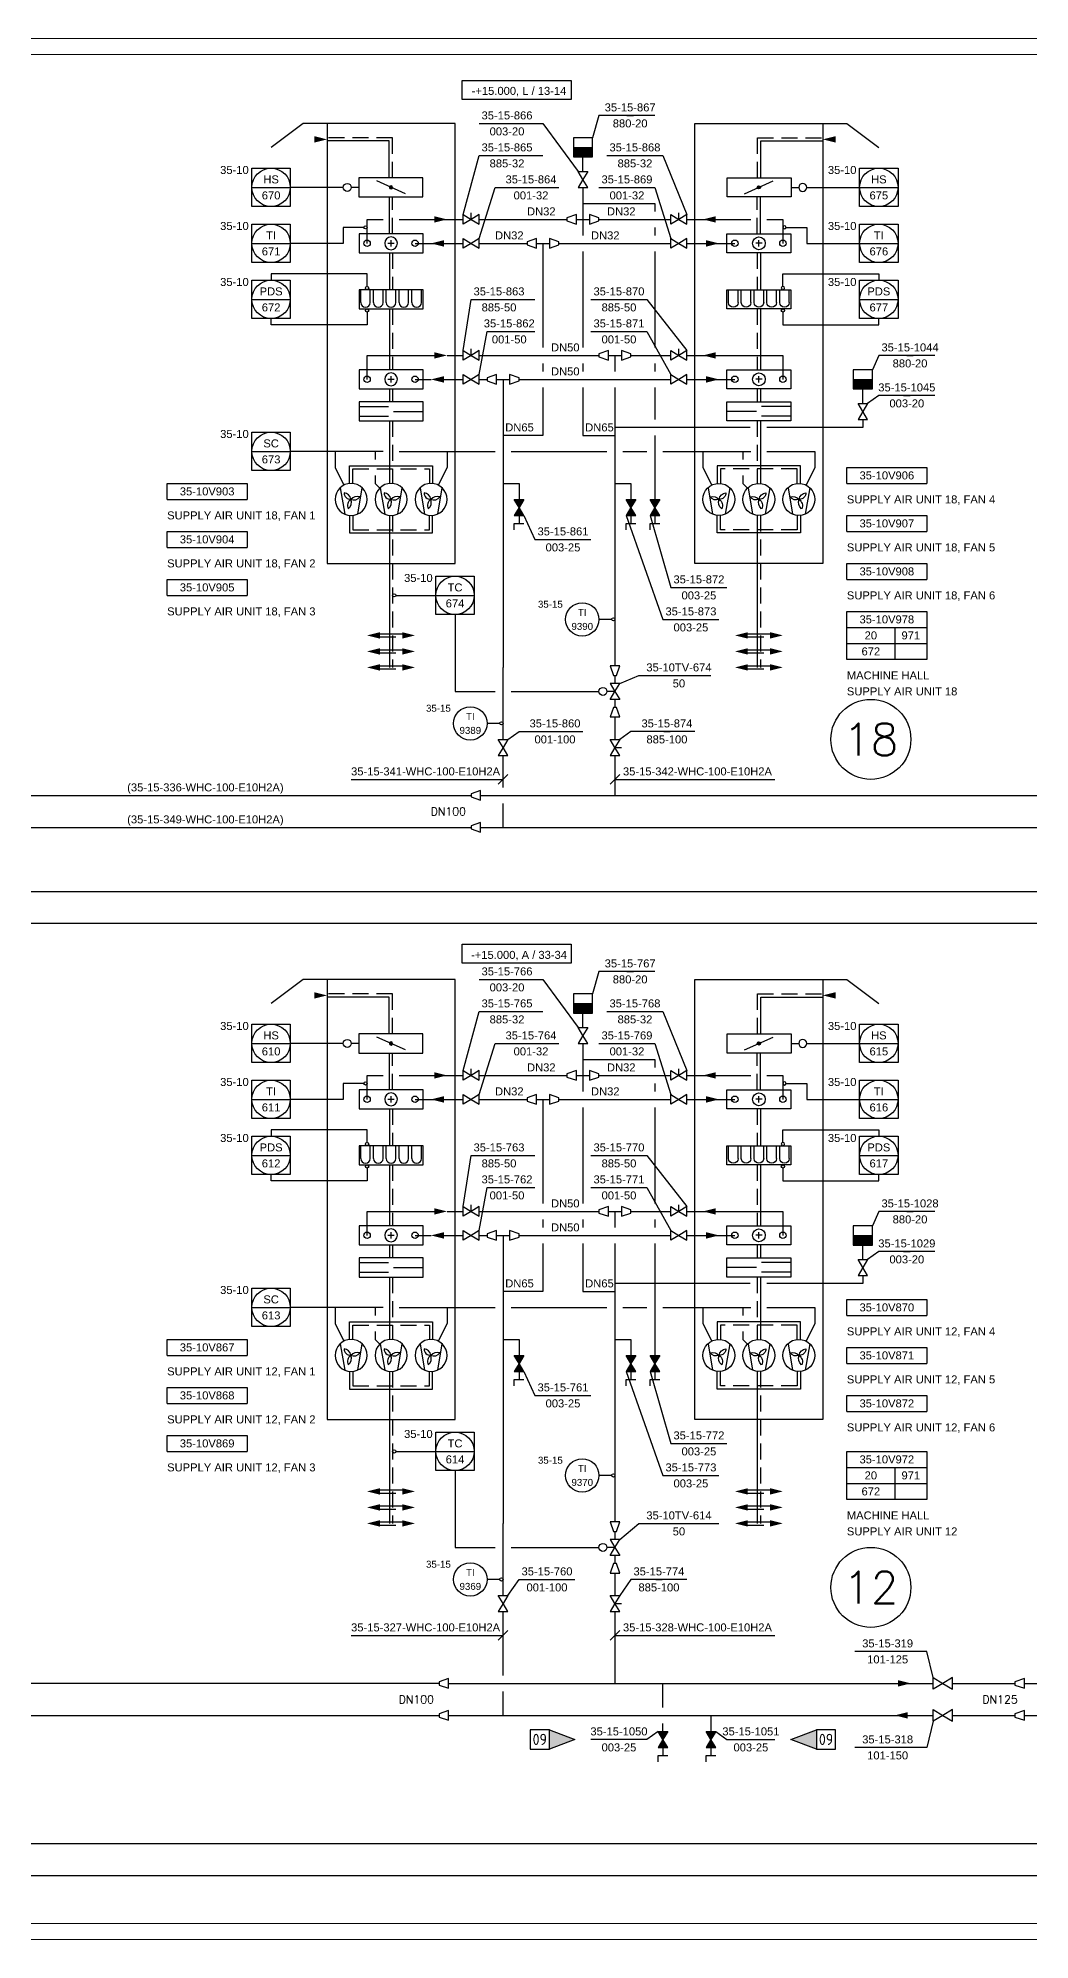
# Model space of a CAD drawing. Header units: millimetres. Extents: x 278 to 9444, y -5 to 599.
# Drawn here: x 5330 to 5640, y 0 to 594 of the extents above; entities that cross this region are included whole.
import ezdxf
from ezdxf.enums import TextEntityAlignment as Align

# ---------------------------------------------------------------- set-up
doc = ezdxf.new("R2010")
doc.units = ezdxf.units.MM
doc.header["$LTSCALE"] = 10
doc.header["$MEASUREMENT"] = 0
doc.linetypes.add('DASHED', pattern=[0.75, 0.5, -0.25])
for name, color, linetype in [('P-A-SHEET', 3, 'Continuous'), ('P-AIR', 7, 'Continuous'), ('P-CVPOS', 7, 'Continuous'), ('P-FAN_POS', 7, 'Continuous'), ('P-FITTINGS', 7, 'Continuous'), ('P-HEATING_WATER', 3, 'Continuous'), ('P-INSTRPOS', 7, 'Continuous'), ('P-INSTRPOS_TEXTS', 7, 'Continuous'), ('P-INSTRU', 7, 'Continuous'), ('P-LINEPOS', 7, 'Continuous'), ('P-OTHER', 7, 'Continuous'), ('P-PUMP_POS', 7, 'Continuous'), ('P-PUMPS', 7, 'Continuous'), ('P-REVISIONS', 1, 'Continuous'), ('P-SYMB', 7, 'Continuous'), ('P-TEXT', 7, 'Continuous'), ('P-UNIT', 7, 'Continuous'), ('P-VALVEPOS', 7, 'Continuous'), ('P-VENTS', 7, 'Continuous'), ('P-WATER', 3, 'Continuous')]:
    doc.layers.add(name, color=color, linetype=linetype)
doc.styles.add('ARIAL', font='arial.ttf')
doc.styles.add('CTS_REV', font='isocp.shx')
doc.styles.add('ROMANS', font='ROMANS.SHX')

# ---------------------------------------------------------------- blocks, each defined once
blk = doc.blocks.new('P7A5102')
at = {"color": 0, "linetype": 'ByBlock'}
for p, q in [((3, 10), (-3, 10)), ((-3, 10), (-3, -10)), ((3, -10), (3, 10)), ((-1, 0), (1, 0)), ((0, 1), (0, -1)), ((-3, -10), (3, -10))]:
    blk.add_line(p, q, dxfattribs=at)
for start, end in [(90, 270), (270, 90)]:
    blk.add_arc((0, 0), 2, start, end, dxfattribs=at)
blk = doc.blocks.new('P7A5222')
at = {"color": 0, "linetype": 'ByBlock'}
for p, q in [((-1.5, 10), (-1.5, 0.77)), ((1.5, 10), (1.5, 0.77)), ((0, -0.74), (0, -10))]:
    blk.add_line(p, q, dxfattribs=at)
blk.add_lwpolyline([(-3, 10), (-3, -10), (3, -10), (3, 10)], close=True, dxfattribs=at)
blk = doc.blocks.new('P7A0214')
at = {"color": 0, "linetype": 'ByBlock'}
for p, q in [((-3.6, 3.4), (4.6, 2)), ((-3.6, -3.4), (4.6, -2))]:
    blk.add_line(p, q, dxfattribs=at)
blk.add_lwpolyline([(0, 5, 1), (0, -5, 1)], format="xyb", close=True, dxfattribs=at)
for centre, radius, start, end in [((1.93, 2), 2.83, 164.98288, 226.8997), ((-2.2, 0.83), 2.38, 337.75098, 53.61565), ((0.88, -2.55), 2.64, 39.79777, 109.4011), ((0.4, -2.57), 2.53, 99.09028, 170.90972), ((-2, -0.17), 2, 267.13759, 2.86241), ((2, 1.33), 2.44, 214.99202, 292.24902)]:
    blk.add_arc(centre, radius, start, end, dxfattribs=at)
blk = doc.blocks.new('P7A5202')
at = {"linetype": 'Continuous'}
h = blk.add_hatch(color=0, dxfattribs=at)
edge = h.paths.add_edge_path()
edge.add_arc((0, 0), 0.5, 270, 450)
edge.add_arc((0, 0), 0.5, 90, 270)
at = {"color": 0, "linetype": 'ByBlock'}
blk.add_line((-2, -4.5), (2, 4.5), dxfattribs=at)
blk.add_lwpolyline([(3, -9.92), (3, 10.08), (-3, 10.08), (-3, -9.92)], close=True, dxfattribs=at)
at = {"color": 0, "linetype": 'Continuous'}
for start, end in [(90, 270), (270, 90)]:
    blk.add_arc((0, 0), 0.5, start, end, dxfattribs=at)
blk = doc.blocks.new('P7A5106')
at = {"color": 0, "linetype": 'ByBlock'}
for p, q in [((3, 10), (-3, 10)), ((-3, 10), (-3, -10)), ((-1, 9.5), (3, 9.5)), ((-1, 6.5), (3, 6.5)), ((3, -10), (3, 10)), ((-1, 5.5), (3, 5.5)), ((-1, 2.5), (3, 2.5)), ((-1, 1.5), (3, 1.5)), ((-1, -1.5), (3, -1.5)), ((-1, -2.5), (3, -2.5)), ((-1, -5.5), (3, -5.5)), ((-3, -10), (3, -10)), ((-1, -6.5), (3, -6.5)), ((-1, -9.5), (3, -9.5))]:
    blk.add_line(p, q, dxfattribs=at)
for centre in [(-1, 8), (-1, 4), (-1, 0), (-1, -4), (-1, -8)]:
    blk.add_arc(centre, 1.5, 90, 270, dxfattribs=at)
blk = doc.blocks.new('P7A1305')
at = {"color": 0, "linetype": 'ByBlock'}
blk.add_solid([(-4, -1), (-4, 1), (0, 0)], dxfattribs=at)
blk = doc.blocks.new('P7A1210')
at = {"color": 0, "linetype": 'ByBlock'}
blk.add_lwpolyline([(-3, 1.5), (-3, -1.5), (0, -0.5), (0, 0.5)], close=True, dxfattribs=at)
blk = doc.blocks.new('P7A1100')
at = {"color": 0, "linetype": 'ByBlock'}
for points in [[(-3, -1.8), (-3, 1.8), (0, 0)], [(3, -1.8), (3, 1.8), (0, 0)]]:
    blk.add_lwpolyline(points, close=True, dxfattribs=at)
blk = doc.blocks.new('CVR4349')
at = {"color": 0, "linetype": 'Continuous'}
blk.add_lwpolyline([(-1.5, 4.5, -1), (1.5, 4.5, -1), (-1.5, 4.5)], format="xyb", close=True, dxfattribs=at)
blk.add_lwpolyline([(0, 0), (0, 3)], dxfattribs=at)
at = {"layer": 'P-VENTS', "color": 0, "linetype": 'Continuous'}
for points in [[(-3, -1.8), (-3, 1.8), (0, 0)], [(3, -1.8), (3, 1.8), (0, 0)]]:
    blk.add_lwpolyline(points, close=True, dxfattribs=at)
blk = doc.blocks.new('P7A1172')
at = {"color": 0, "linetype": 'ByBlock'}
blk.add_line((0, 0), (0, 2.5), dxfattribs=at)
for points in [[(-3, 1.8), (0, 0), (-3, -1.8)], [(0, 0), (3, -1.8), (3, 1.8)]]:
    blk.add_lwpolyline(points, close=True, dxfattribs=at)
blk = doc.blocks.new('P7A1208')
at = {"color": 0, "linetype": 'ByBlock'}
for p, q in [((-3, 0), (-3, -3)), ((3, -3), (3, 0)), ((-3, -3), (3, -3))]:
    blk.add_line(p, q, dxfattribs=at)
blk.add_lwpolyline([(3, 3), (-3, 3), (-3, 0), (3, 0)], close=True, dxfattribs=at)
blk.add_solid([(-3, 0), (3, 0), (-3, -3), (3, -3)], dxfattribs=at)
blk = doc.blocks.new('PRR4AF3')
h = blk.add_hatch(color=0)
h.dxf.hatch_style = 1
h.paths.add_polyline_path([(-3, -1.8), (-3, 1.8), (0, 0)])
h.paths.add_polyline_path([(3, -1.8), (3, 1.8), (0, 0)])
at = {"layer": 'P-VENTS', "color": 0, "linetype": 'Continuous'}
for points in [[(-3, -1.8), (-3, 1.8), (0, 0)], [(3, -1.8), (3, 1.8), (0, 0)]]:
    blk.add_lwpolyline(points, close=True, dxfattribs=at)
blk = doc.blocks.new('P7A1212')
at = {"color": 0, "linetype": 'ByBlock'}
for p, q in [((0, -1.5), (0, 1.5)), ((2, -1.5), (0, -1.5))]:
    blk.add_line(p, q, dxfattribs=at)
blk = doc.blocks.new('PPI_1204A')
at = {"color": 0, "linetype": 'ByBlock'}
for p, q in [((-6, -6), (-6, 6)), ((-6, 6), (6, 6)), ((6, 6), (6, -6)), ((-6, 0), (6, 0)), ((6, -6), (-6, -6))]:
    blk.add_line(p, q, dxfattribs=at)
blk.add_circle((0, 0), 6, dxfattribs=at)
blk = doc.blocks.new('PPI_0101B')
at = {"color": 0, "linetype": 'ByBlock'}
blk.add_line((0, 1), (0, 5), dxfattribs=at)
blk.add_circle((0, 0.5), 0.5, dxfattribs=at)
blk = doc.blocks.new('PPI_0900A')
at = {"color": 0, "linetype": 'ByBlock'}
blk.add_line((-1, 0), (1, 0), dxfattribs=at)
blk = doc.blocks.new('PPI_1200A')
at = {"color": 0, "linetype": 'ByBlock'}
blk.add_circle((0, 0), 6, dxfattribs=at)
blk = doc.blocks.new('PPI_1000A')
at = {"color": 0, "linetype": 'ByBlock'}
blk.add_line((-1, 0), (1, 0), dxfattribs=at)
blk = doc.blocks.new('PPI_1100A')
at = {"color": 0, "linetype": 'ByBlock'}
blk.add_line((0, 0), (2, 0), dxfattribs=at)
blk = doc.blocks.new('P7A1304')
at = {"color": 0, "linetype": 'ByBlock'}
blk.add_line((1.5, 1.5), (-1.5, -1.5), dxfattribs=at)
blk = doc.blocks.new('PPI_0601A-25')
at = {"color": 0, "linetype": 'ByBlock'}
for p, q in [((0, 0), (25, 0)), ((0, -15), (0, 0)), ((25, 0), (25, -15)), ((0, -5), (25, -5)), ((15, -5), (15, -15)), ((0, -10), (25, -10)), ((25, -15), (0, -15))]:
    blk.add_line(p, q, dxfattribs=at)
blk = doc.blocks.new('PPI_060AA-25')
at = {"color": 0, "linetype": 'ByBlock'}
for p, q in [((0, -5), (0, 0)), ((0, 0), (25, 0)), ((25, 0), (25, -5)), ((0, -5), (25, -5))]:
    blk.add_line(p, q, dxfattribs=at)
blk = doc.blocks.new('PR_06AD')
h = blk.add_hatch(color=0)
h.paths.add_polyline_path([(-3, -1.8), (-3, 1.8), (0, 0)])
h.paths.add_polyline_path([(3, -1.8), (3, 1.8), (0, 0)])
at = {"color": 0, "linetype": 'ByBlock'}
for points in [[(-3, -1.8), (-3, 1.8), (0, 0)], [(3, -1.8), (3, 1.8), (0, 0)]]:
    blk.add_lwpolyline(points, close=True, dxfattribs=at)
blk = doc.blocks.new('P7A1372')
at = {"color": 0, "linetype": 'ByBlock'}
blk.add_lwpolyline([(-14, 3), (-14, -3), (-8, -3), (-8, 3)], close=True, dxfattribs=at)
blk.add_lwpolyline([(-8, 3), (0, 0), (-8, -3)], dxfattribs=at)
blk.add_solid([(-8, -3), (-8, 3), (0, 0)], dxfattribs=at)
at = {"color": 7, "linetype": 'Continuous', "style": 'CTS_REV'}
blk.add_attdef('A', text='', height=3.5, dxfattribs=at).set_placement((-11, 0), align=Align.MIDDLE)
blk = doc.blocks.new('P7A1369')
at = {"color": 0, "linetype": 'ByBlock'}
blk.add_lwpolyline([(8, -3), (0, 0), (8, 3)], dxfattribs=at)
blk.add_lwpolyline([(14, -3), (14, 3), (8, 3), (8, -3)], close=True, dxfattribs=at)
blk.add_solid([(8, 3), (8, -3), (0, 0)], dxfattribs=at)
at = {"color": 7, "linetype": 'Continuous', "style": 'CTS_REV'}
blk.add_attdef('A', text='', height=3.5, dxfattribs=at).set_placement((11, 0), align=Align.MIDDLE)

msp = doc.modelspace()

# ---------------------------------------------------------------- linework, layer by layer
at = {"layer": 'P-A-SHEET', "color": 7, "const_width": 0.35}
for points in [[(282.5, 0), (9438.5, 0), (9438.5, 594), (282.5, 594)], [(287.5, 5), (9433.5, 5), (9433.5, 589), (287.5, 589)]]:
    msp.add_lwpolyline(points, close=True, dxfattribs=at)
at = {"layer": 'P-AIR', "linetype": 'DASHED'}
for points in [[(5440.42, 550.5), (5440.42, 563), (5420, 563)], [(5554.58, 550.5), (5554.58, 563), (5575, 563)], [(5440.5, 533), (5440.5, 544.5)], [(5554.5, 533), (5554.5, 544.5)], [(5440.5, 527.04), (5440.5, 515.54)], [(5554.5, 527.04), (5554.5, 515.54)], [(5440.5, 509.54), (5440.5, 490.54)], [(5554.5, 509.54), (5554.5, 490.54)], [(5440.5, 484.54), (5440.5, 480.5)], [(5554.5, 484.54), (5554.5, 480.5)], [(5440.5, 474.5), (5440.5, 454.97)], [(5554.5, 474.5), (5554.5, 454.97)], [(5428, 455), (5428, 459.5), (5452, 459.5), (5452, 455)], [(5567, 455), (5567, 459.5), (5543, 459.5), (5543, 455)], [(5428, 445), (5428, 440.5), (5452, 440.5), (5452, 445)], [(5440.5, 445), (5440.5, 397.5)], [(5567, 445), (5567, 440.5), (5543, 440.5), (5543, 445)], [(5555.5, 445), (5555.5, 397.5)], [(5436.5, 407), (5443.5, 407)], [(5551.5, 407), (5558.5, 407)], [(5436.5, 402), (5443.5, 402)], [(5551.5, 402), (5558.5, 402)], [(5436.5, 397), (5443.5, 397)], [(5551.5, 397), (5558.5, 397)], [(5440.42, 283), (5440.42, 295.5), (5420, 295.5)], [(5554.58, 283), (5554.58, 295.5), (5575, 295.5)], [(5440.5, 265.5), (5440.5, 277)], [(5554.5, 265.5), (5554.5, 277)], [(5440.5, 259.54), (5440.5, 248.04)], [(5554.5, 259.54), (5554.5, 248.04)], [(5440.5, 242.04), (5440.5, 223.04)], [(5554.5, 242.04), (5554.5, 223.04)], [(5440.5, 217.04), (5440.5, 213)], [(5554.5, 217.04), (5554.5, 213)], [(5440.5, 207), (5440.5, 187.47)], [(5554.5, 207), (5554.5, 187.47)], [(5428, 187.5), (5428, 192), (5452, 192), (5452, 187.5)], [(5567, 187.5), (5567, 192), (5543, 192), (5543, 187.5)], [(5428, 177.5), (5428, 173), (5452, 173), (5452, 177.5)], [(5440.5, 177.5), (5440.5, 130)], [(5567, 177.5), (5567, 173), (5543, 173), (5543, 177.5)], [(5555.5, 177.5), (5555.5, 130)], [(5436.5, 139.5), (5443.5, 139.5)], [(5551.5, 139.5), (5558.5, 139.5)], [(5436.5, 134.5), (5443.5, 134.5)], [(5551.5, 134.5), (5558.5, 134.5)], [(5436.5, 129.5), (5443.5, 129.5)], [(5551.5, 129.5), (5558.5, 129.5)]]:
    msp.add_lwpolyline(points, dxfattribs=at)
at = {"layer": 'P-AIR'}
for points in [[(5439.42, 550.5), (5439.42, 562), (5420, 562)], [(5555.58, 550.5), (5555.58, 562), (5575, 562)], [(5439.5, 533), (5439.5, 544.5)], [(5555.5, 533), (5555.5, 544.5)], [(5439.5, 527.04), (5439.5, 515.54)], [(5555.5, 527.04), (5555.5, 515.54)], [(5439.5, 509.54), (5439.5, 490.54)], [(5555.5, 509.54), (5555.5, 490.54)], [(5439.5, 484.54), (5439.5, 480.5)], [(5555.5, 484.54), (5555.5, 480.5)], [(5439.5, 474.5), (5439.5, 454.97)], [(5555.5, 474.5), (5555.5, 454.97)], [(5427, 455), (5427, 460.5), (5453, 460.5), (5453, 455)], [(5568, 455), (5568, 460.5), (5542, 460.5), (5542, 455)], [(5427, 445), (5427, 439.5), (5453, 439.5), (5453, 445)], [(5439.5, 445), (5439.5, 397.5)], [(5568, 445), (5568, 439.5), (5542, 439.5), (5542, 445)], [(5554.5, 445), (5554.5, 397.5)], [(5436.5, 408), (5443.5, 408)], [(5551.5, 408), (5558.5, 408)], [(5436.5, 403), (5443.5, 403)], [(5551.5, 403), (5558.5, 403)], [(5436.5, 398), (5443.5, 398)], [(5551.5, 398), (5558.5, 398)], [(5439.42, 283), (5439.42, 294.5), (5420, 294.5)], [(5555.58, 283), (5555.58, 294.5), (5575, 294.5)], [(5439.5, 265.5), (5439.5, 277)], [(5555.5, 265.5), (5555.5, 277)], [(5439.5, 259.54), (5439.5, 248.04)], [(5555.5, 259.54), (5555.5, 248.04)], [(5439.5, 242.04), (5439.5, 223.04)], [(5555.5, 242.04), (5555.5, 223.04)], [(5439.5, 217.04), (5439.5, 213)], [(5555.5, 217.04), (5555.5, 213)], [(5439.5, 207), (5439.5, 187.47)], [(5555.5, 207), (5555.5, 187.47)], [(5427, 187.5), (5427, 193), (5453, 193), (5453, 187.5)], [(5568, 187.5), (5568, 193), (5542, 193), (5542, 187.5)], [(5427, 177.5), (5427, 172), (5453, 172), (5453, 177.5)], [(5439.5, 177.5), (5439.5, 130)], [(5568, 177.5), (5568, 172), (5542, 172), (5542, 177.5)], [(5554.5, 177.5), (5554.5, 130)], [(5436.5, 140.5), (5443.5, 140.5)], [(5551.5, 140.5), (5558.5, 140.5)], [(5436.5, 135.5), (5443.5, 135.5)], [(5551.5, 135.5), (5558.5, 135.5)], [(5436.5, 130.5), (5443.5, 130.5)], [(5551.5, 130.5), (5558.5, 130.5)]]:
    msp.add_lwpolyline(points, dxfattribs=at)
at = {"layer": 'P-CVPOS'}
for points in [[(5511.5, 392.5), (5517.5, 395), (5540, 395)], [(5511.5, 125), (5517.5, 130), (5542.5, 130)]]:
    msp.add_lwpolyline(points, dxfattribs=at)
at = {"layer": 'P-HEATING_WATER'}
for points in [[(5500, 552.5), (5500, 557.5)], [(5587.5, 480), (5587.5, 485)], [(5500, 285), (5500, 290)], [(5587.5, 212.5), (5587.5, 217.5)], [(5525, 72.5), (5525, 80)], [(5525, 65), (5525, 65), (5525, 67.5)], [(5540, 70), (5540, 65)], [(5525, 60), (5525, 57.5)], [(5540, 60), (5540, 57.5)]]:
    msp.add_lwpolyline(points, dxfattribs=at)
at = {"layer": 'P-INSTRPOS'}
for points in [[(5425, 547.5), (5408.5, 547.5)], [(5570, 547.5), (5586.5, 547.5)], [(5427.5, 535), (5425, 535), (5425, 530), (5408.5, 530)], [(5567.5, 535), (5570, 535), (5570, 530), (5586.5, 530)], [(5432.5, 520.54), (5402.5, 520.54), (5402.5, 518.5)], [(5432.5, 520.54), (5402.5, 520.54), (5402.5, 518.5)], [(5562.5, 520.54), (5592.5, 520.54), (5592.5, 518.5)], [(5432.5, 504.54), (5402.5, 504.54), (5402.5, 506.5)], [(5432.5, 504.54), (5402.5, 504.54), (5402.5, 506.5)], [(5562.5, 504.54), (5592.5, 504.54), (5592.5, 506.5)], [(5437.5, 465), (5408.5, 465)], [(5460, 414), (5460, 390), (5472.5, 390)], [(5425, 280), (5408.5, 280)], [(5570, 280), (5586.5, 280)], [(5427.5, 267.5), (5425, 267.5), (5425, 262.5), (5408.5, 262.5)], [(5567.5, 267.5), (5570, 267.5), (5570, 262.5), (5586.5, 262.5)], [(5432.5, 253.04), (5402.5, 253.04), (5402.5, 251)], [(5432.5, 253.04), (5402.5, 253.04), (5402.5, 251)], [(5562.5, 253.04), (5592.5, 253.04), (5592.5, 251)], [(5432.5, 237.04), (5402.5, 237.04), (5402.5, 239)], [(5432.5, 237.04), (5402.5, 237.04), (5402.5, 239)], [(5562.5, 237.04), (5592.5, 237.04), (5592.5, 239)], [(5437.5, 197.5), (5408.5, 197.5)], [(5460, 146.5), (5460, 122.5), (5472.5, 122.5)]]:
    msp.add_lwpolyline(points, dxfattribs=at)
at = {"layer": 'P-INSTRU'}
for points in [[(5445, 420), (5454, 420)], [(5445, 152.5), (5454, 152.5)]]:
    msp.add_lwpolyline(points, dxfattribs=at)
for centre in [(5432.5, 530.04), (5447.5, 530.04), (5547.5, 530.04), (5562.5, 530.04), (5432.5, 487.54), (5447.5, 487.54), (5547.5, 487.54), (5562.5, 487.54), (5432.5, 262.54), (5447.5, 262.54), (5547.5, 262.54), (5562.5, 262.54), (5432.5, 220.04), (5447.5, 220.04), (5547.5, 220.04), (5562.5, 220.04)]:
    msp.add_circle(centre, 1, dxfattribs=at)
at = {"layer": 'P-OTHER'}
for points in [[(5462.27, 580.93), (5496.31, 580.93), (5496.31, 575), (5462.27, 575), (5462.27, 580.93)], [(5467.5, 567.5), (5487.5, 567.5), (5498.5, 552.5)], [(5522.5, 570), (5505, 570), (5503, 563)], [(5507.5, 557.5), (5525, 557.5), (5532.5, 539)], [(5505, 547.5), (5522.5, 547.5), (5527.5, 531.5)], [(5502.5, 512.5), (5520, 512.5), (5532.5, 496.5)], [(5502.5, 502.5), (5520, 502.5), (5527.5, 489)], [(5610, 495), (5592.5, 495), (5590.5, 490.5)], [(5610, 482.5), (5592.5, 482.5), (5589, 480)], [(5422.5, 465), (5422.5, 460), (5425.26, 454.47)], [(5435, 465), (5435, 462.5)], [(5442.5, 465), (5457.5, 465), (5457.5, 460), (5454.74, 454.47)], [(5442.5, 465), (5472.5, 465)], [(5477.5, 465), (5507.5, 465)], [(5512.5, 465), (5520, 465)], [(5525, 465), (5552.5, 465)], [(5537.5, 465), (5537.5, 460), (5540.26, 454.47)], [(5550, 465), (5550, 462.5)], [(5557.5, 465), (5572.5, 465), (5572.5, 460), (5569.74, 454.47)], [(5435, 457.5), (5435, 455), (5436.46, 453.54)], [(5550, 457.5), (5550, 455), (5551.46, 453.54)], [(5477.5, 390), (5505, 390)], [(5535, 377.5), (5515, 377.5), (5511.5, 375)], [(5427.5, 362.5), (5475, 362.5)], [(5510, 362.5), (5560, 362.5)], [(5462.27, 311.04), (5496.31, 311.04), (5496.31, 305.11), (5462.27, 305.11), (5462.27, 311.04)], [(5467.5, 300), (5487.5, 300), (5498.5, 285)], [(5522.5, 302.5), (5505, 302.5), (5503, 295.5)], [(5507.5, 290), (5525, 290), (5532.5, 271.5)], [(5505, 280), (5522.5, 280), (5527.5, 264)], [(5502.5, 245), (5520, 245), (5532.5, 229)], [(5502.5, 235), (5520, 235), (5527.5, 221.5)], [(5610, 227.5), (5592.5, 227.5), (5590.5, 223)], [(5610, 215), (5592.5, 215), (5589, 212.5)], [(5422.5, 197.5), (5422.5, 192.5), (5425.26, 186.97)], [(5435, 197.5), (5435, 195)], [(5442.5, 197.5), (5457.5, 197.5), (5457.5, 192.5), (5454.74, 186.97)], [(5442.5, 197.5), (5472.5, 197.5)], [(5477.5, 197.5), (5507.5, 197.5)], [(5512.5, 197.5), (5520, 197.5)], [(5525, 197.5), (5552.5, 197.5)], [(5537.5, 197.5), (5537.5, 192.5), (5540.26, 186.97)], [(5550, 197.5), (5550, 195)], [(5557.5, 197.5), (5572.5, 197.5), (5572.5, 192.5), (5569.74, 186.97)], [(5435, 190), (5435, 187.5), (5436.46, 186.04)], [(5550, 190), (5550, 187.5), (5551.46, 186.04)], [(5477.5, 122.5), (5505, 122.5)], [(5532.5, 112.5), (5515, 112.5), (5511.5, 107.5)], [(5427.5, 95), (5475, 95)], [(5510, 95), (5560, 95)]]:
    msp.add_lwpolyline(points, dxfattribs=at)
at = {"layer": 'P-OTHER', "color": 0, "linetype": 'Continuous'}
for points in [[(5426.3, 546.25, -1), (5426.3, 548.75, -1), (5426.3, 546.25)], [(5568.7, 546.25, 1), (5568.7, 548.75, 1), (5568.7, 546.25)], [(5426.3, 278.75, -1), (5426.3, 281.25, -1), (5426.3, 278.75)], [(5568.7, 278.75, 1), (5568.7, 281.25, 1), (5568.7, 278.75)]]:
    msp.add_lwpolyline(points, format="xyb", close=True, dxfattribs=at)
for points in [[(5429.92, 547.5), (5427.55, 547.5)], [(5565.08, 547.5), (5567.45, 547.5)], [(5429.92, 280), (5427.55, 280)], [(5565.08, 280), (5567.45, 280)]]:
    msp.add_lwpolyline(points, dxfattribs=at)
at = {"layer": 'P-OTHER'}
for centre in [(5590, 375), (5590, 110)]:
    msp.add_circle(centre, 12.5, dxfattribs=at)
at = {"layer": 'P-UNIT'}
for points in [[(5420, 567.5), (5412.5, 567.5), (5402.5, 560)], [(5575, 567.5), (5582.5, 567.5), (5592.5, 560)], [(5420, 300), (5412.5, 300), (5402.5, 292.5)], [(5575, 300), (5582.5, 300), (5592.5, 292.5)]]:
    msp.add_lwpolyline(points, dxfattribs=at)
for points in [[(5460, 430), (5460, 567.5), (5420, 567.5), (5420, 430)], [(5535, 430), (5535, 567.5), (5575, 567.5), (5575, 430)], [(5460, 162.5), (5460, 300), (5420, 300), (5420, 162.5)], [(5535, 162.5), (5535, 300), (5575, 300), (5575, 162.5)]]:
    msp.add_lwpolyline(points, close=True, dxfattribs=at)
at = {"layer": 'P-VALVEPOS'}
for points in [[(5462.5, 539), (5467.5, 557.5), (5487.5, 557.5)], [(5467.5, 531.5), (5472.5, 547.5), (5492.5, 547.5)], [(5462.5, 496.5), (5465, 512.5), (5485, 512.5)], [(5467.5, 489), (5470, 502.5), (5485, 502.5)], [(5481.5, 445), (5485, 437.5), (5502.5, 437.5)], [(5513.5, 445), (5525, 412.5), (5542.5, 412.5)], [(5521, 445), (5527.5, 422.5), (5545, 422.5)], [(5476.5, 375), (5480, 377.5), (5500, 377.5)], [(5462.5, 271.5), (5467.5, 290), (5487.5, 290)], [(5467.5, 264), (5472.5, 280), (5492.5, 280)], [(5462.5, 229), (5465, 245), (5485, 245)], [(5467.5, 221.5), (5470, 235), (5485, 235)], [(5481.5, 177.5), (5485, 170), (5502.5, 170)], [(5513.5, 177.5), (5525, 145), (5542.5, 145)], [(5521, 177.5), (5527.5, 155), (5545, 155)], [(5476.5, 107.5), (5480, 112.5), (5497.5, 112.5)], [(5609.5, 81.8), (5607.5, 90), (5585, 90)], [(5609.5, 68.2), (5607.5, 60), (5585, 60)], [(5523.5, 65), (5520, 62.5), (5502.5, 62.5)], [(5541.5, 65), (5545, 62.5), (5560, 62.5)]]:
    msp.add_lwpolyline(points, dxfattribs=at)
at = {"layer": 'P-WATER'}
for points in [[(5500, 547.5), (5500, 537.5)], [(5500, 542.5), (5522.5, 542.5), (5522.5, 540)], [(5432.5, 530), (5432.5, 537.5), (5437.5, 537.5)], [(5442.5, 537.5), (5462.5, 537.5)], [(5467.5, 537.5), (5495, 537.5)], [(5498, 537.5), (5502, 537.5)], [(5500, 537.5), (5500, 532.5)], [(5505, 537.5), (5527.5, 537.5)], [(5522.5, 535), (5522.5, 532.5)], [(5532.5, 537.5), (5552.5, 537.5)], [(5557.5, 537.5), (5562.5, 537.5), (5562.5, 530)], [(5447.5, 530), (5462.5, 530)], [(5467.5, 530), (5482.5, 530)], [(5485.5, 530), (5489.5, 530)], [(5487.5, 530), (5487.5, 497.5)], [(5492.5, 530), (5527.5, 530)], [(5532.5, 530), (5547.5, 530)], [(5500, 527.5), (5500, 497.5)], [(5522.5, 527.5), (5522.5, 497.5)], [(5432.5, 487.5), (5432.5, 495), (5453.5, 495)], [(5457.5, 495), (5462.5, 495)], [(5467.5, 495), (5505, 495)], [(5508, 495), (5512, 495)], [(5510, 495), (5510, 490)], [(5515, 495), (5527.5, 495)], [(5532.5, 495), (5562.5, 495), (5562.5, 487.5)], [(5447.5, 487.5), (5452.5, 487.5)], [(5456.5, 487.5), (5462.5, 487.5)], [(5467.5, 487.5), (5470, 487.5)], [(5473, 487.5), (5477, 487.5)], [(5475, 487.5), (5475, 397.5)], [(5480, 487.5), (5527.5, 487.5)], [(5487.5, 492.5), (5487.5, 490)], [(5500, 492.5), (5500, 490)], [(5522.5, 492.5), (5522.5, 490)], [(5532.5, 487.5), (5547.5, 487.5)], [(5487.5, 485), (5487.5, 470)], [(5500, 485), (5500, 470)], [(5510, 485), (5510, 470)], [(5522.5, 485), (5522.5, 475)], [(5487.5, 470), (5475, 470)], [(5500, 470), (5510, 470)], [(5552.26, 472.5), (5510, 472.5)], [(5510, 470), (5510, 398)], [(5522.5, 470), (5522.5, 450)], [(5587.5, 475), (5587.5, 472.5), (5557.5, 472.5)], [(5475, 455), (5480, 455), (5480, 450)], [(5510, 455), (5515, 455), (5515, 450)], [(5480, 445), (5480, 442.5)], [(5515, 445), (5515, 442.5)], [(5522.5, 445), (5522.5, 442.5)], [(5475, 375), (5475, 397.5)], [(5510, 395), (5510, 392.5)], [(5510, 387.5), (5510, 385)], [(5510, 382), (5510, 375)], [(5475, 360), (5475, 370)], [(5510, 370), (5510, 357.5)], [(5195, 357.5), (5465, 357.5)], [(5468, 357.5), (6090, 357.5)], [(5475, 347.5), (5475, 355)], [(5160, 347.5), (5465, 347.5)], [(5468, 347.5), (6090, 347.5)], [(5017.5, 327.5), (6620, 327.5)], [(6620, 317.5), (5007.5, 317.5)], [(5500, 280), (5500, 270)], [(5500, 275), (5522.5, 275), (5522.5, 272.5)], [(5432.5, 262.5), (5432.5, 270), (5437.5, 270)], [(5442.5, 270), (5462.5, 270)], [(5467.5, 270), (5495, 270)], [(5498, 270), (5502, 270)], [(5500, 270), (5500, 265)], [(5505, 270), (5527.5, 270)], [(5522.5, 267.5), (5522.5, 265)], [(5532.5, 270), (5552.5, 270)], [(5557.5, 270), (5562.5, 270), (5562.5, 262.5)], [(5447.5, 262.5), (5462.5, 262.5)], [(5467.5, 262.5), (5482.5, 262.5)], [(5485.5, 262.5), (5489.5, 262.5)], [(5487.5, 262.5), (5487.5, 230)], [(5492.5, 262.5), (5527.5, 262.5)], [(5532.5, 262.5), (5547.5, 262.5)], [(5500, 260), (5500, 230)], [(5522.5, 260), (5522.5, 230)], [(5432.5, 220), (5432.5, 227.5), (5453.5, 227.5)], [(5457.5, 227.5), (5462.5, 227.5)], [(5467.5, 227.5), (5505, 227.5)], [(5508, 227.5), (5512, 227.5)], [(5510, 227.5), (5510, 222.5)], [(5515, 227.5), (5527.5, 227.5)], [(5532.5, 227.5), (5562.5, 227.5), (5562.5, 220)], [(5447.5, 220), (5452.5, 220)], [(5456.5, 220), (5462.5, 220)], [(5467.5, 220), (5470, 220)], [(5473, 220), (5477, 220)], [(5475, 220), (5475, 130)], [(5480, 220), (5527.5, 220)], [(5487.5, 225), (5487.5, 222.5)], [(5500, 225), (5500, 222.5)], [(5522.5, 225), (5522.5, 222.5)], [(5532.5, 220), (5547.5, 220)], [(5487.5, 217.5), (5487.5, 202.5)], [(5500, 217.5), (5500, 202.5)], [(5510, 217.5), (5510, 202.5)], [(5522.5, 217.5), (5522.5, 182.5)], [(5487.5, 202.5), (5475, 202.5)], [(5500, 202.5), (5510, 202.5)], [(5552.26, 205), (5510, 205)], [(5510, 202.5), (5510, 130.5)], [(5587.5, 207.5), (5587.5, 205), (5557.5, 205)], [(5475, 187.5), (5480, 187.5), (5480, 182.5)], [(5510, 187.5), (5515, 187.5), (5515, 182.5)], [(5480, 177.5), (5480, 175)], [(5515, 177.5), (5515, 175)], [(5522.5, 177.5), (5522.5, 175)], [(5475, 107.5), (5475, 130)], [(5510, 127.5), (5510, 125)], [(5510, 120), (5510, 117.5)], [(5510, 114.5), (5510, 107.5)], [(5160, 102.5), (5160, 70), (5455, 70)], [(5455, 80), (5195, 80), (5195, 102.5)], [(5475, 82.5), (5475, 102.5)], [(5510, 102.5), (5510, 80)], [(3398, 20), (6805, 20), (6805, 88.7)], [(5458, 80), (5609.5, 80)], [(5475, 70), (5475, 77.5)], [(5615.5, 80), (5626, 80)], [(5625, 80), (5635, 80)], [(5638, 80), (5657, 80)], [(5458, 70), (5609.5, 70)], [(5615.5, 70), (5625, 70)], [(5624, 70), (5635, 70)], [(5638, 70), (5657, 70)], [(3398, 30), (6788.5, 30)]]:
    msp.add_lwpolyline(points, dxfattribs=at)

# ---------------------------------------------------------------- block references
at = {"layer": 'P-CVPOS', "color": 140}
for p in [(5530, 395), (5530, 130)]:
    msp.add_blockref('PPI_1000A', p, dxfattribs=at)
at = {"layer": 'P-FAN_POS', "color": 140}
for name, p in [('PPI_060AA-25', (5582.5, 460)), ('PPI_060AA-25', (5370, 455)), ('PPI_060AA-25', (5370, 440)), ('PPI_060AA-25', (5582.5, 445)), ('PPI_060AA-25', (5582.5, 430)), ('PPI_060AA-25', (5370, 425)), ('PPI_0601A-25', (5582.5, 415)), ('PPI_060AA-25', (5582.5, 200)), ('PPI_060AA-25', (5370, 187.5)), ('PPI_060AA-25', (5582.5, 185)), ('PPI_060AA-25', (5370, 172.5)), ('PPI_060AA-25', (5582.5, 170)), ('PPI_060AA-25', (5370, 157.5)), ('PPI_0601A-25', (5582.5, 152.5))]:
    msp.add_blockref(name, p, dxfattribs=at)
at = {"layer": 'P-FITTINGS'}
for name, p, rotation in [('P7A1210', (5495, 537.5), 180), ('P7A1210', (5482.5, 530), 180), ('P7A1210', (5505, 495), 180), ('P7A1210', (5470, 487.5), 180), ('P7A1210', (5470, 487.5), 180), ('P7A1210', (5510, 395), 270), ('P7A1210', (5510, 385), 89.99999999999999), ('P7A1210', (5465, 357.5), 180), ('P7A1210', (5465, 347.5), 180), ('P7A1210', (5495, 270), 180), ('P7A1210', (5482.5, 262.5), 180), ('P7A1210', (5505, 227.5), 180), ('P7A1210', (5470, 220), 180), ('P7A1210', (5470, 220), 180), ('P7A1210', (5510, 127.5), 270), ('P7A1210', (5510, 117.5), 89.99999999999999), ('P7A1210', (5455, 80), 180), ('P7A1210', (5635, 80), 180), ('P7A1210', (5455, 70), 180), ('P7A1210', (5635, 70), 180), ('P7A1212', (5525, 57.5), 270), ('P7A1212', (5540, 57.5), 270)]:
    msp.add_blockref(name, p, dxfattribs=dict(at, rotation=rotation))
for p in [(5505, 537.5), (5492.5, 530), (5515, 495), (5480, 487.5), (5480, 487.5), (5505, 270), (5492.5, 262.5), (5515, 227.5), (5480, 220), (5480, 220)]:
    msp.add_blockref('P7A1210', p, dxfattribs=at)
at = {"layer": 'P-INSTRPOS', "color": 140}
for p in [(5402.5, 547.5), (5592.5, 547.5), (5402.5, 530), (5592.5, 530), (5402.5, 512.5), (5592.5, 512.5), (5402.5, 465), (5460, 420), (5402.5, 280), (5592.5, 280), (5402.5, 262.5), (5592.5, 262.5), (5402.5, 245), (5592.5, 245), (5402.5, 197.5), (5460, 152.5)]:
    msp.add_blockref('PPI_1204A', p, dxfattribs=at)
at = {"layer": 'P-INSTRPOS', "color": 140, "xscale": 0.87, "yscale": 0.87, "zscale": 0.87}
for p in [(5499.78, 412.5), (5464.78, 380), (5499.78, 145), (5464.78, 112.5)]:
    msp.add_blockref('PPI_1200A', p, dxfattribs=at)
at = {"layer": 'P-INSTRU', "color": 140}
for p, rotation in [((5432.5, 535), 90), ((5432.5, 509.54), 180), ((5562.5, 509.54), 180), ((5440.5, 420), 270), ((5510, 412.5), 90), ((5475, 380), 90), ((5432.5, 267.5), 90), ((5432.5, 242.04), 180), ((5562.5, 242.04), 180), ((5440.5, 152.5), 270), ((5510, 145), 90), ((5475, 112.5), 90)]:
    msp.add_blockref('PPI_0101B', p, dxfattribs=dict(at, rotation=rotation))
at = {"layer": 'P-INSTRU', "color": 140, "xscale": -1, "rotation": 270}
for p in [(5562.5, 535), (5562.5, 267.5)]:
    msp.add_blockref('PPI_0101B', p, dxfattribs=at)
at = {"layer": 'P-INSTRU', "color": 140}
for p in [(5432.5, 515.54), (5432.5, 248.04)]:
    msp.add_blockref('PPI_0101B', p, dxfattribs=at)
at = {"layer": 'P-INSTRU', "color": 140, "xscale": -1}
for p in [(5562.5, 515.54), (5562.5, 248.04)]:
    msp.add_blockref('PPI_0101B', p, dxfattribs=at)
at = {"layer": 'P-LINEPOS', "color": 140}
for p in [(5427.5, 362.5), (5512.5, 362.5), (5427.5, 95), (5512.5, 95)]:
    msp.add_blockref('PPI_1100A', p, dxfattribs=at)
at = {"layer": 'P-PUMPS', "rotation": 270}
for p in [(5427.5, 450), (5440, 450), (5452.5, 450), (5427.5, 182.5), (5440, 182.5), (5452.5, 182.5)]:
    msp.add_blockref('P7A0214', p, dxfattribs=at)
at = {"layer": 'P-PUMPS', "xscale": -1}
for p, rotation in [((5542.5, 450), 89.99999999999999), ((5555, 450), 89.99999999999999), ((5567.5, 450), 89.99999999999999), ((5542.5, 182.5), 89.99999999999997), ((5555, 182.5), 89.99999999999997), ((5567.5, 182.5), 89.99999999999997)]:
    msp.add_blockref('P7A0214', p, dxfattribs=dict(at, rotation=rotation))
at = {"layer": 'P-REVISIONS'}
for name, p in [('P7A1372', (5497.5, 62.5)), ('P7A1369', (5565, 62.5))]:
    msp.add_blockref(name, p, dxfattribs=at).add_auto_attribs({'A': '09'})
at = {"layer": 'P-SYMB'}
for name, p in [('P7A1305', (5420, 562.5)), ('P7A1208', (5500, 560)), ('P7A1305', (5457.5, 537.5)), ('P7A1305', (5457.5, 495)), ('P7A1208', (5587.5, 487.5)), ('P7A1305', (5447.5, 407.5)), ('P7A1305', (5562.5, 407.5)), ('P7A1305', (5447.5, 402.5)), ('P7A1305', (5447.5, 397.5)), ('P7A1305', (5562.5, 402.5)), ('P7A1305', (5562.5, 397.5)), ('P7A1304', (5475, 362.5)), ('P7A1304', (5510, 362.5)), ('P7A1305', (5420, 295)), ('P7A1208', (5500, 292.5)), ('P7A1305', (5457.5, 270)), ('P7A1305', (5457.5, 227.5)), ('P7A1208', (5587.5, 220)), ('P7A1305', (5447.5, 140)), ('P7A1305', (5562.5, 140)), ('P7A1305', (5447.5, 135)), ('P7A1305', (5447.5, 130)), ('P7A1305', (5562.5, 135)), ('P7A1305', (5562.5, 130)), ('P7A1304', (5475, 95)), ('P7A1304', (5510, 95)), ('P7A1305', (5602.5, 80))]:
    msp.add_blockref(name, p, dxfattribs=at)
at = {"layer": 'P-SYMB', "xscale": -1}
for p in [(5575, 562.5), (5537.5, 537.5), (5537.5, 495), (5575, 295), (5537.5, 270), (5537.5, 227.5)]:
    msp.add_blockref('P7A1305', p, dxfattribs=at)
at = {"layer": 'P-SYMB'}
for name, p, rotation in [('P7A5202', (5440, 547.5), 90), ('P7A5102', (5440, 530.04), 90), ('P7A1305', (5452.5, 530), 180), ('P7A5106', (5440, 512.54), 90), ('P7A5102', (5440, 487.54), 90), ('P7A1305', (5452.5, 487.5), 180), ('P7A5222', (5440, 477.5), 90), ('P7A1212', (5480, 442.5), 270), ('P7A1212', (5515, 442.5), 270), ('P7A1212', (5522.5, 442.5), 270), ('P7A1305', (5432.5, 407.5), 180), ('P7A1305', (5547.5, 407.5), 180), ('P7A1305', (5432.5, 402.5), 180), ('P7A1305', (5432.5, 397.5), 180), ('P7A1305', (5547.5, 402.5), 180), ('P7A1305', (5547.5, 397.5), 180), ('P7A5202', (5440, 280), 90), ('P7A5102', (5440, 262.54), 90), ('P7A1305', (5452.5, 262.5), 180), ('P7A5106', (5440, 245.04), 90), ('P7A5102', (5440, 220.04), 90), ('P7A1305', (5452.5, 220), 180), ('P7A5222', (5440, 210), 90), ('P7A1212', (5480, 175), 270), ('P7A1212', (5515, 175), 270), ('P7A1212', (5522.5, 175), 270), ('P7A1305', (5432.5, 140), 180), ('P7A1305', (5547.5, 140), 180), ('P7A1305', (5432.5, 135), 180), ('P7A1305', (5432.5, 130), 180), ('P7A1305', (5547.5, 135), 180), ('P7A1305', (5547.5, 130), 180), ('P7A1305', (5597.5, 70), 180)]:
    msp.add_blockref(name, p, dxfattribs=dict(at, rotation=rotation))
at = {"layer": 'P-SYMB', "xscale": -1}
for name, p, rotation in [('P7A5202', (5555, 547.5), 270), ('P7A1305', (5542.5, 530), 180), ('P7A5102', (5555, 530.04), 270), ('P7A5106', (5555, 512.54), 270), ('P7A1305', (5542.5, 487.5), 180), ('P7A5102', (5555, 487.54), 270), ('P7A5222', (5555, 477.5), 270), ('P7A5202', (5555, 280), 270), ('P7A1305', (5542.5, 262.5), 180), ('P7A5102', (5555, 262.54), 270), ('P7A5106', (5555, 245.04), 270), ('P7A1305', (5542.5, 220), 180), ('P7A5102', (5555, 220.04), 270), ('P7A5222', (5555, 210), 270)]:
    msp.add_blockref(name, p, dxfattribs=dict(at, rotation=rotation))
at = {"layer": 'P-VALVEPOS', "color": 140}
for p in [(5476.25, 567.5), (5514.75, 570), (5476.25, 557.5), (5516.25, 557.5), (5483.75, 547.5), (5513.75, 547.5), (5473.75, 512.5), (5511.25, 512.5), (5476.95, 502.5), (5511.25, 502.5), (5602.25, 495), (5601.25, 482.5), (5493.75, 437.5), (5536.25, 422.5), (5533.75, 412.5), (5491.25, 377.5), (5526.25, 377.5), (5476.25, 300), (5514.75, 302.5), (5476.25, 290), (5516.25, 290), (5483.75, 280), (5513.75, 280), (5473.75, 245), (5511.25, 245), (5476.25, 235), (5511.25, 235), (5602.25, 227.5), (5601.25, 215), (5493.75, 170), (5536.25, 155), (5533.75, 145), (5488.75, 112.5), (5523.75, 112.5), (5552.5, 62.5)]:
    msp.add_blockref('PPI_0900A', p, dxfattribs=at)
at = {"layer": 'P-VALVEPOS', "color": 140, "rotation": 180}
for p in [(5595.25, 90), (5511.25, 62.5)]:
    msp.add_blockref('PPI_0900A', p, dxfattribs=at)
at = {"layer": 'P-VALVEPOS', "color": 140, "xscale": -1}
msp.add_blockref('PPI_0900A', (5595.25, 60), dxfattribs=at)
at = {"layer": 'P-VENTS'}
for name, p, xscale, yscale, zscale, rotation in [('P7A1100', (5500, 550), 0.8333333333333144, 0.8333333333333144, 0.8333333333333144, 270), ('P7A1100', (5587.5, 477.5), 0.8333333333333144, 0.8333333333333144, 0.8333333333333144, 270), ('PRR4AF3', (5480, 447.5), 0.8333333333339399, 0.8333333333339399, 0.8333333333339399, 270), ('PRR4AF3', (5515, 447.5), 0.8333333333339399, 0.8333333333339399, 0.8333333333339399, 270), ('PRR4AF3', (5522.5, 447.5), 0.8333333333339399, 0.8333333333339399, 0.8333333333339399, 270), ('CVR4349', (5510, 390), 0.8333333333339399, 0.8333333333339399, 0.8333333333339399, 89.99999999999999), ('P7A1100', (5475, 372.5), 0.8333333333339399, 0.8333333333339399, 0.8333333333339399, 270), ('P7A1172', (5510, 372.5), 0.8333333333339399, 0.8333333333339399, 0.8333333333339399, 270), ('P7A1100', (5500, 282.5), 0.8333333333333144, 0.8333333333333144, 0.8333333333333144, 270), ('P7A1100', (5587.5, 210), 0.8333333333333144, 0.8333333333333144, 0.8333333333333144, 270), ('PRR4AF3', (5480, 180), 0.8333333333339399, 0.8333333333339399, 0.8333333333339399, 270), ('PRR4AF3', (5515, 180), 0.8333333333339399, 0.8333333333339399, 0.8333333333339399, 270), ('PRR4AF3', (5522.5, 180), 0.8333333333339399, 0.8333333333339399, 0.8333333333339399, 270), ('CVR4349', (5510, 122.5), 0.8333333333339399, 0.8333333333339399, 0.8333333333339399, 89.99999999999999), ('P7A1100', (5475, 105), 0.8333333333339399, 0.8333333333339399, 0.8333333333339399, 270), ('P7A1172', (5510, 105), 0.8333333333339399, 0.8333333333339399, 0.8333333333339399, 270), ('PR_06AD', (5525, 62.5), 0.8333333333339399, 0.8333333333339399, 0.8333333333339399, 270), ('PR_06AD', (5540, 62.5), 0.8333333333339399, 0.8333333333339399, 0.8333333333339399, 270)]:
    msp.add_blockref(name, p, dxfattribs=dict(at, xscale=xscale, yscale=yscale, zscale=zscale, rotation=rotation))
at = {"layer": 'P-VENTS', "xscale": 0.8333333333339399, "yscale": 0.8333333333339399, "zscale": 0.8333333333339399}
for name, p in [('P7A1172', (5465, 537.5)), ('P7A1172', (5530, 537.5)), ('P7A1100', (5465, 530)), ('P7A1100', (5530, 530)), ('P7A1172', (5465, 495)), ('P7A1172', (5530, 495)), ('P7A1100', (5465, 487.5)), ('P7A1100', (5530, 487.5)), ('P7A1172', (5465, 270)), ('P7A1172', (5530, 270)), ('P7A1100', (5465, 262.5)), ('P7A1100', (5530, 262.5)), ('P7A1172', (5465, 227.5)), ('P7A1172', (5530, 227.5)), ('P7A1100', (5465, 220)), ('P7A1100', (5530, 220))]:
    msp.add_blockref(name, p, dxfattribs=at)
at = {"layer": 'P-VENTS'}
for p in [(5612.5, 80), (5612.5, 70)]:
    msp.add_blockref('P7A1100', p, dxfattribs=at)

# ---------------------------------------------------------------- texts
at = {"layer": 'P-CVPOS', "color": 140, "style": 'ARIAL'}
for s, p in [('35-10TV-674', (5530, 397.5)), ('50', (5530, 392.5)), ('35-10TV-614', (5530, 132.5)), ('50', (5530, 127.5))]:
    msp.add_text(s, height=2.5, dxfattribs=at).set_placement(p, align=Align.MIDDLE)
at = {"layer": 'P-FAN_POS', "color": 140, "style": 'ARIAL'}
for s, p in [('35-10V906', (5595, 457.5)), ('35-10V903', (5382.5, 452.5)), ('35-10V907', (5595, 442.5)), ('35-10V904', (5382.5, 437.5)), ('35-10V908', (5595, 427.5)), ('35-10V905', (5382.5, 422.5)), ('35-10V978', (5595, 412.5)), ('20', (5590, 407.5)), ('971', (5602.5, 407.5)), ('672', (5590, 402.5)), ('35-10V870', (5595, 197.5)), ('35-10V867', (5382.5, 185)), ('35-10V871', (5595, 182.5)), ('35-10V868', (5382.5, 170)), ('35-10V872', (5595, 167.5)), ('35-10V869', (5382.5, 155)), ('35-10V972', (5595, 150)), ('20', (5590, 145)), ('971', (5602.5, 145)), ('672', (5590, 140))]:
    msp.add_text(s, height=2.5, dxfattribs=at).set_placement(p, align=Align.MIDDLE)
for s, p in [('SUPPLY AIR UNIT 18, FAN 1', (5370, 445)), ('SUPPLY AIR UNIT 18, FAN 4', (5582.5, 450)), ('SUPPLY AIR UNIT 18, FAN 5', (5582.5, 435)), ('SUPPLY AIR UNIT 18, FAN 2', (5370, 430)), ('SUPPLY AIR UNIT 18, FAN 3', (5370, 415)), ('SUPPLY AIR UNIT 18, FAN 6', (5582.5, 420)), ('MACHINE HALL', (5582.5, 395)), ('SUPPLY AIR UNIT 18', (5582.5, 390)), ('SUPPLY AIR UNIT 12, FAN 4', (5582.5, 190)), ('SUPPLY AIR UNIT 12, FAN 1', (5370, 177.5)), ('SUPPLY AIR UNIT 12, FAN 5', (5582.5, 175)), ('SUPPLY AIR UNIT 12, FAN 2', (5370, 162.5)), ('SUPPLY AIR UNIT 12, FAN 6', (5582.5, 160)), ('SUPPLY AIR UNIT 12, FAN 3', (5370, 147.5)), ('MACHINE HALL', (5582.5, 132.5)), ('SUPPLY AIR UNIT 12', (5582.5, 127.5))]:
    msp.add_text(s, height=2.5, dxfattribs=at).set_placement(p, align=Align.MIDDLE_LEFT)
at = {"layer": 'P-INSTRPOS_TEXTS', "style": 'ARIAL'}
for s, height, p in [('35-10', 2.5, (5395.5, 551.7)), ('35-10', 2.5, (5585.5, 551.7)), ('35-10', 2.5, (5395.5, 534.2)), ('35-10', 2.5, (5585.5, 534.2)), ('35-10', 2.5, (5395.5, 516.7)), ('35-10', 2.5, (5585.5, 516.7)), ('35-10', 2.5, (5395.5, 469.2)), ('35-10', 2.5, (5453, 424.2)), ('35-15', 2.175, (5493.69, 416.15)), ('35-15', 2.175, (5458.69, 383.65)), ('35-10', 2.5, (5395.5, 284.2)), ('35-10', 2.5, (5585.5, 284.2)), ('35-10', 2.5, (5395.5, 266.7)), ('35-10', 2.5, (5585.5, 266.7)), ('35-10', 2.5, (5395.5, 249.2)), ('35-10', 2.5, (5585.5, 249.2)), ('35-10', 2.5, (5395.5, 201.7)), ('35-10', 2.5, (5453, 156.7)), ('35-15', 2.175, (5493.69, 148.65)), ('35-15', 2.175, (5458.69, 116.15))]:
    msp.add_text(s, height=height, dxfattribs=at).set_placement(p, align=Align.RIGHT)
for s, height, p in [('HS', 2.5, (5402.5, 550)), ('HS', 2.5, (5592.5, 550)), ('670', 2.5, (5402.5, 545)), ('675', 2.5, (5592.5, 545)), ('TI', 2.5, (5402.5, 532.5)), ('TI', 2.5, (5592.5, 532.5)), ('671', 2.5, (5402.5, 527.5)), ('676', 2.5, (5592.5, 527.5)), ('PDS', 2.5, (5402.5, 515)), ('672', 2.5, (5402.5, 510)), ('PDS', 2.5, (5592.5, 515)), ('677', 2.5, (5592.5, 510)), ('673', 2.5, (5402.5, 462.5)), ('SC', 2.5, (5402.5, 467.5)), ('TC', 2.5, (5460, 422.5)), ('674', 2.5, (5460, 417.5)), ('9390', 2.175, (5499.78, 410.32)), ('TI', 2.175, (5499.78, 414.67)), ('TI', 2.175, (5464.78, 382.17)), ('9389', 2.175, (5464.78, 377.82)), ('HS', 2.5, (5402.5, 282.5)), ('HS', 2.5, (5592.5, 282.5)), ('610', 2.5, (5402.5, 277.5)), ('615', 2.5, (5592.5, 277.5)), ('TI', 2.5, (5402.5, 265)), ('TI', 2.5, (5592.5, 265)), ('611', 2.5, (5402.5, 260)), ('616', 2.5, (5592.5, 260)), ('PDS', 2.5, (5402.5, 247.5)), ('612', 2.5, (5402.5, 242.5)), ('PDS', 2.5, (5592.5, 247.5)), ('617', 2.5, (5592.5, 242.5)), ('613', 2.5, (5402.5, 195)), ('SC', 2.5, (5402.5, 200)), ('TC', 2.5, (5460, 155)), ('614', 2.5, (5460, 150)), ('9370', 2.175, (5499.78, 142.82)), ('TI', 2.175, (5499.78, 147.17)), ('TI', 2.175, (5464.78, 114.67)), ('9369', 2.175, (5464.78, 110.32))]:
    msp.add_text(s, height=height, dxfattribs=at).set_placement(p, align=Align.MIDDLE)
at = {"layer": 'P-LINEPOS', "color": 140, "style": 'ARIAL'}
for s, p in [('35-15-341-WHC-100-E10H2A', (5427.5, 365)), ('35-15-342-WHC-100-E10H2A', (5512.5, 365)), ('35-15-327-WHC-100-E10H2A', (5427.5, 97.5)), ('35-15-328-WHC-100-E10H2A', (5512.5, 97.5))]:
    msp.add_text(s, height=2.5, dxfattribs=at).set_placement(p, align=Align.MIDDLE_LEFT)
at = {"layer": 'P-LINEPOS', "style": 'ARIAL'}
for s, p in [('(35-15-336-WHC-100-E10H2A)', (5357.5, 360)), ('(35-15-349-WHC-100-E10H2A)', (5357.5, 350))]:
    msp.add_text(s, height=2.5, dxfattribs=at).set_placement(p, align=Align.MIDDLE_LEFT)
at = {"layer": 'P-PUMP_POS', "style": 'ROMANS'}
for s, p in [('18', (5590, 375)), ('12', (5590, 110))]:
    msp.add_text(s, height=10, dxfattribs=at).set_placement(p, align=Align.MIDDLE_CENTER)
at = {"layer": 'P-TEXT', "style": 'ARIAL'}
for s, p in [('-+15.000, L / 13-14', (5480, 577.5)), ('-+15.000, A / 33-34', (5480, 307.5))]:
    msp.add_text(s, height=2.5, dxfattribs=at).set_placement(p, align=Align.MIDDLE)
at = {"layer": 'P-TEXT'}
for s, style, p in [('DN32', 'ARIAL', (5482.5, 540)), ('DN32', 'ARIAL', (5507.5, 540)), ('DN32', 'ARIAL', (5472.5, 532.5)), ('DN32', 'ARIAL', (5502.5, 532.5)), ('DN50', 'ARIAL', (5490, 497.5)), ('DN50', 'ARIAL', (5490, 490)), ('DN65', 'ARIAL', (5475.69, 472.5)), ('DN65', 'ARIAL', (5500.69, 472.5)), ('DN100', 'ROMANS', (5452.38, 352.5)), ('DN32', 'ARIAL', (5482.5, 272.5)), ('DN32', 'ARIAL', (5507.5, 272.5)), ('DN32', 'ARIAL', (5472.5, 265)), ('DN32', 'ARIAL', (5502.5, 265)), ('DN50', 'ARIAL', (5490, 230)), ('DN50', 'ARIAL', (5490, 222.5)), ('DN65', 'ARIAL', (5475.69, 205)), ('DN65', 'ARIAL', (5500.69, 205)), ('DN100', 'ROMANS', (5442.38, 75)), ('DN125', 'ROMANS', (5624.88, 75))]:
    msp.add_text(s, height=2.5, dxfattribs=dict(at, style=style)).set_placement(p, align=Align.MIDDLE_LEFT)
at = {"layer": 'P-VALVEPOS', "color": 140, "style": 'ARIAL'}
for s, p in [('35-15-866', (5476.25, 570)), ('35-15-867', (5514.75, 572.5)), ('003-20', (5476.25, 565)), ('880-20', (5514.75, 567.5)), ('35-15-865', (5476.25, 560)), ('35-15-868', (5516.25, 560)), ('885-32', (5476.25, 555)), ('885-32', (5516.25, 555)), ('35-15-864', (5483.75, 550)), ('35-15-869', (5513.75, 550)), ('001-32', (5483.75, 545)), ('001-32', (5513.75, 545)), ('35-15-863', (5473.75, 515)), ('885-50', (5473.75, 510)), ('35-15-870', (5511.25, 515)), ('885-50', (5511.25, 510)), ('35-15-862', (5476.95, 505)), ('35-15-871', (5511.25, 505)), ('001-50', (5476.95, 500)), ('001-50', (5511.25, 500)), ('35-15-1044', (5602.25, 497.5)), ('880-20', (5602.25, 492.5)), ('35-15-1045', (5601.25, 485)), ('003-20', (5601.25, 480)), ('35-15-861', (5493.75, 440)), ('003-25', (5493.75, 435)), ('35-15-872', (5536.25, 425)), ('35-15-873', (5533.75, 415)), ('003-25', (5536.25, 420)), ('003-25', (5533.75, 410)), ('35-15-860', (5491.25, 380)), ('35-15-874', (5526.25, 380)), ('001-100', (5491.25, 375)), ('885-100', (5526.25, 375)), ('35-15-766', (5476.25, 302.5)), ('35-15-767', (5514.75, 305)), ('003-20', (5476.25, 297.5)), ('880-20', (5514.75, 300)), ('35-15-765', (5476.25, 292.5)), ('35-15-768', (5516.25, 292.5)), ('885-32', (5476.25, 287.5)), ('885-32', (5516.25, 287.5)), ('35-15-764', (5483.75, 282.5)), ('35-15-769', (5513.75, 282.5)), ('001-32', (5483.75, 277.5)), ('001-32', (5513.75, 277.5)), ('35-15-763', (5473.75, 247.5)), ('885-50', (5473.75, 242.5)), ('35-15-770', (5511.25, 247.5)), ('885-50', (5511.25, 242.5)), ('35-15-762', (5476.25, 237.5)), ('35-15-771', (5511.25, 237.5)), ('001-50', (5476.25, 232.5)), ('001-50', (5511.25, 232.5)), ('35-15-1028', (5602.25, 230)), ('880-20', (5602.25, 225)), ('35-15-1029', (5601.25, 217.5)), ('003-20', (5601.25, 212.5)), ('35-15-761', (5493.75, 172.5)), ('003-25', (5493.75, 167.5)), ('35-15-772', (5536.25, 157.5)), ('35-15-773', (5533.75, 147.5)), ('003-25', (5536.25, 152.5)), ('003-25', (5533.75, 142.5)), ('35-15-760', (5488.75, 115)), ('35-15-774', (5523.75, 115)), ('001-100', (5488.75, 110)), ('885-100', (5523.75, 110)), ('35-15-319', (5595.25, 92.5)), ('101-125', (5595.25, 87.5)), ('35-15-1050', (5511.25, 65)), ('35-15-1051', (5552.5, 65)), ('003-25', (5511.25, 60)), ('003-25', (5552.5, 60)), ('35-15-318', (5595.25, 62.5)), ('101-150', (5595.25, 57.5))]:
    msp.add_text(s, height=2.5, dxfattribs=at).set_placement(p, align=Align.MIDDLE)

doc.saveas('drawing.dxf')
